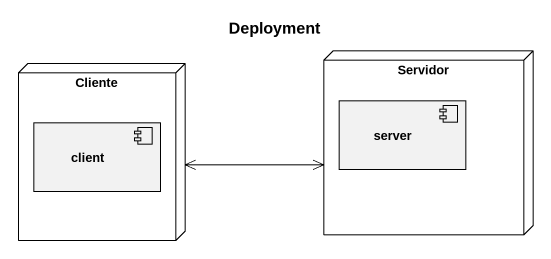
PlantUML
@startuml
title Deployment
node Cliente {
  component client
}
node Servidor {
  component server
}
Servidor <-left-> Cliente
@enduml
